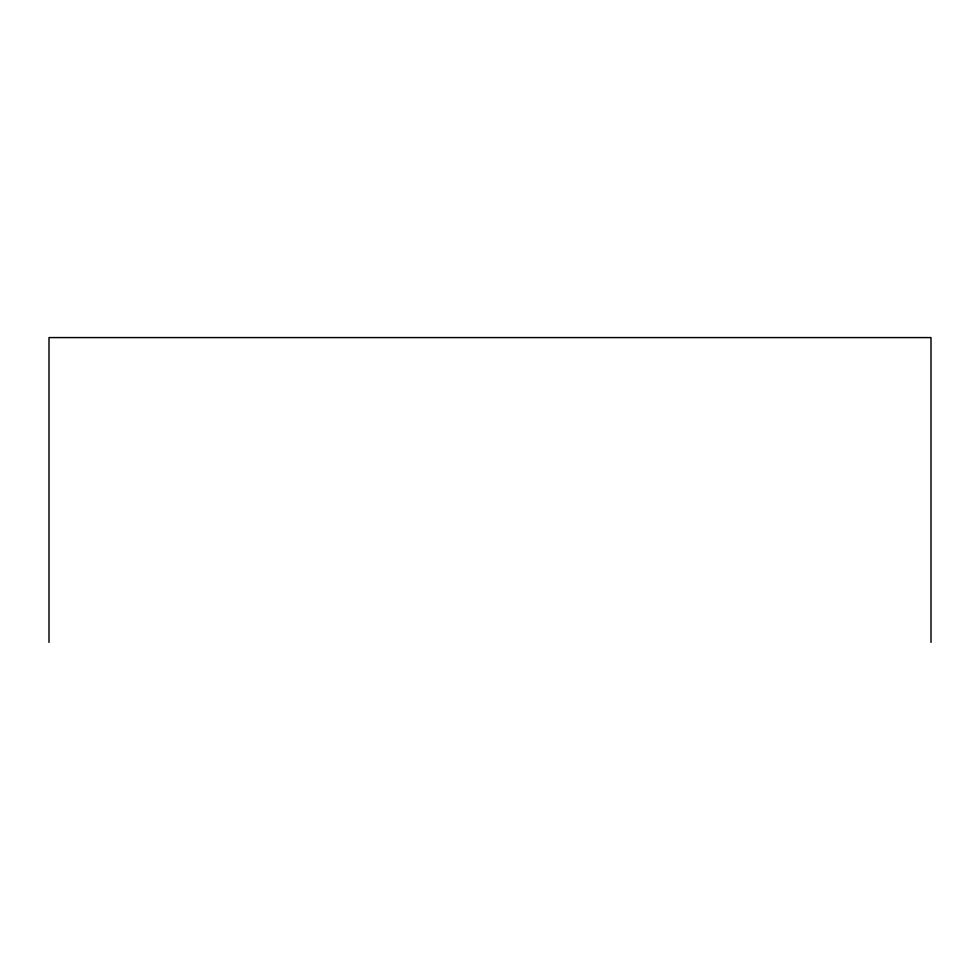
<?xml version="1.0" encoding="UTF-8"?>
<svg xmlns="http://www.w3.org/2000/svg" width="980" height="980" viewBox="0 0 980 980"><rect width="100%" height="100%" fill="white"/><g stroke="black" fill="none" stroke-linecap="round" stroke-linejoin="round"><path stroke-width="1.47" d="M931 642.414L931 337.586L49 337.586L49 642.414"/></g></svg>
